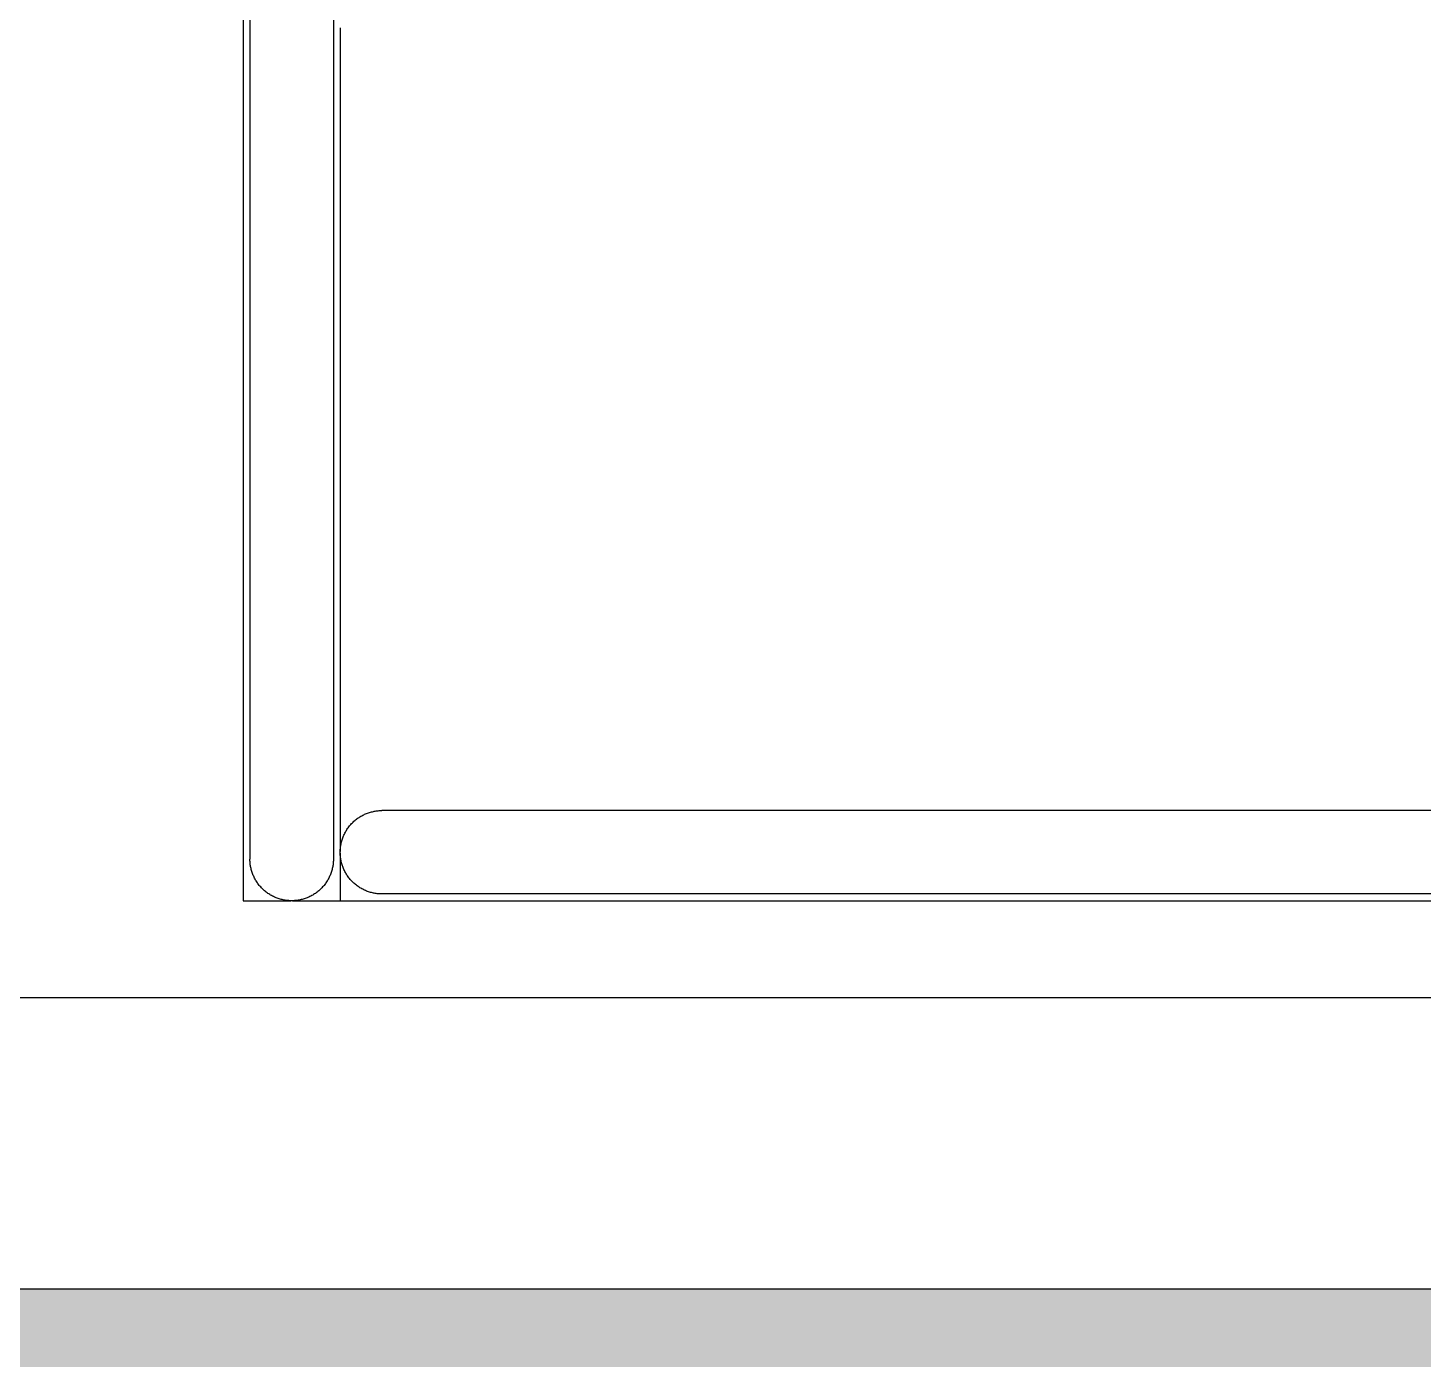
# Model space of a CAD drawing. Header units: millimetres. Extents: x -58335 to 291665, y -66693 to 213307.
# Drawn here: x 155350 to 156069, y -16938 to -16252 of the extents above; entities that cross this region are included whole.
import ezdxf

# ---------------------------------------------------------------- set-up
doc = ezdxf.new("R2010")
doc.units = ezdxf.units.MM
doc.header["$LTSCALE"] = 1000
for name, color, linetype in [('X-SITE$0$-MY-계획선', 253, 'Continuous'), ('X-SITE$0$-MY-녹지', 254, 'Continuous'), ('X-SITE$0$-MY-보조선', 253, 'Continuous'), ('X-SITE$0$-MY-시설선', 254, 'Continuous'), ('X-SITE$0$-MY-포장Hatch', 254, 'Continuous')]:
    doc.layers.add(name, color=color, linetype=linetype)
pattern_1 = [(0, (-29382.5, 14650.24), (317.5, 317.5), [158.75, -476.25]), (90, (-29303.13, 14570.87), (-317.5, 317.5), [158.75, -476.25])]
pattern_2 = [(0, (-13126707.96, 453992), (0, 609.6), []), (90, (-13126707.96, 453992), (-609.6, 609.6), [609.6, -609.6])]

# ---------------------------------------------------------------- blocks, each defined once
blk = doc.blocks.new('X-SITE$0$GPSP-100')
at = {"layer": 'X-SITE$0$-MY-시설선'}
for points in [[(-2950, -750), (-2950, -1550)], [(-2946.5, -871.5), (-2946.5, -1428.5)], [(-2903.5, -871.5), (-2903.5, -1428.5)], [(-2900, -1100), (-2900, -1524.52)], [(-2946.5, -1428.5), (-2946.5, -1528.49)], [(-2903.5, -1428.5), (-2903.5, -1526.83), (-2903.5, -1528.08), (-2903.5, -1528.5), (-2903.5, -1528.5)], [(-2878.5, -1546.5), (-2878.98, -1546.49), (-2879.46, -1546.48), (-2879.94, -1546.45), (-2880.43, -1546.41), (-2880.92, -1546.36), (-2881.42, -1546.3), (-2881.91, -1546.23), (-2882.41, -1546.14), (-2882.91, -1546.04), (-2883.41, -1545.93), (-2883.91, -1545.81), (-2884.42, -1545.67), (-2884.92, -1545.52), (-2885.42, -1545.36), (-2885.92, -1545.18), (-2886.41, -1544.99), (-2886.91, -1544.79), (-2887.4, -1544.57), (-2887.89, -1544.34), (-2888.37, -1544.1), (-2888.86, -1543.84), (-2889.33, -1543.57), (-2889.8, -1543.29), (-2890.27, -1543), (-2890.72, -1542.69), (-2891.17, -1542.37), (-2891.62, -1542.04), (-2892.05, -1541.69), (-2892.48, -1541.34), (-2892.9, -1540.97), (-2893.3, -1540.59), (-2893.7, -1540.2), (-2894.09, -1539.8), (-2894.47, -1539.4), (-2894.84, -1538.98), (-2895.19, -1538.55), (-2895.54, -1538.12), (-2895.87, -1537.67), (-2896.19, -1537.22), (-2896.5, -1536.76), (-2896.79, -1536.3), (-2897.07, -1535.83), (-2897.34, -1535.36), (-2897.6, -1534.87), (-2897.84, -1534.39), (-2898.07, -1533.9), (-2898.29, -1533.41), (-2898.49, -1532.91), (-2898.68, -1532.42), (-2898.86, -1531.92), (-2899.02, -1531.42), (-2899.17, -1530.92), (-2899.31, -1530.41), (-2899.43, -1529.91), (-2899.54, -1529.41), (-2899.64, -1528.91), (-2899.73, -1528.41), (-2899.8, -1527.92), (-2899.86, -1527.42), (-2899.91, -1526.93), (-2899.95, -1526.44), (-2899.98, -1525.96), (-2899.99, -1525.48), (-2900, -1525), (-2899.99, -1524.52), (-2899.98, -1524.04), (-2899.95, -1523.56), (-2899.91, -1523.07), (-2899.86, -1522.58), (-2899.8, -1522.08), (-2899.73, -1521.59), (-2899.64, -1521.09), (-2899.54, -1520.59), (-2899.43, -1520.09), (-2899.31, -1519.59), (-2899.17, -1519.08), (-2899.02, -1518.58), (-2898.86, -1518.08), (-2898.68, -1517.58), (-2898.49, -1517.09), (-2898.29, -1516.59), (-2898.07, -1516.1), (-2897.84, -1515.61), (-2897.6, -1515.13), (-2897.34, -1514.64), (-2897.07, -1514.17), (-2896.79, -1513.7), (-2896.5, -1513.23), (-2896.19, -1512.78), (-2895.87, -1512.33), (-2895.54, -1511.88), (-2895.19, -1511.45), (-2894.84, -1511.02), (-2894.47, -1510.6), (-2894.09, -1510.2), (-2893.7, -1509.8), (-2893.3, -1509.41), (-2892.9, -1509.03), (-2892.48, -1508.66), (-2892.05, -1508.31), (-2891.62, -1507.96), (-2891.17, -1507.63), (-2890.72, -1507.31), (-2890.27, -1507), (-2889.8, -1506.71), (-2889.33, -1506.43), (-2888.86, -1506.16), (-2888.37, -1505.9), (-2887.89, -1505.66), (-2887.4, -1505.43), (-2886.91, -1505.21), (-2886.41, -1505.01), (-2885.92, -1504.82), (-2885.42, -1504.64), (-2884.92, -1504.48), (-2884.42, -1504.33), (-2883.91, -1504.19), (-2883.41, -1504.07), (-2882.91, -1503.96), (-2882.41, -1503.86), (-2881.91, -1503.77), (-2881.42, -1503.7), (-2880.92, -1503.64), (-2880.43, -1503.59), (-2879.94, -1503.55), (-2879.46, -1503.52), (-2878.98, -1503.51), (-2878.5, -1503.5)], [(-2778.5, -1503.5), (-2878.49, -1503.5)], [(-1771.5, -1503.5), (-2778.5, -1503.5)], [(-2903.5, -1528.5), (-2903.51, -1528.98), (-2903.52, -1529.46), (-2903.55, -1529.94), (-2903.59, -1530.43), (-2903.64, -1530.92), (-2903.7, -1531.42), (-2903.77, -1531.91), (-2903.86, -1532.41), (-2903.96, -1532.91), (-2904.07, -1533.41), (-2904.19, -1533.91), (-2904.33, -1534.42), (-2904.48, -1534.92), (-2904.64, -1535.42), (-2904.82, -1535.92), (-2905.01, -1536.41), (-2905.21, -1536.91), (-2905.43, -1537.4), (-2905.66, -1537.89), (-2905.9, -1538.37), (-2906.16, -1538.86), (-2906.43, -1539.33), (-2906.71, -1539.8), (-2907, -1540.27), (-2907.31, -1540.72), (-2907.63, -1541.17), (-2907.96, -1541.62), (-2908.31, -1542.05), (-2908.66, -1542.48), (-2909.03, -1542.9), (-2909.41, -1543.3), (-2909.8, -1543.7), (-2910.2, -1544.09), (-2910.6, -1544.47), (-2911.02, -1544.84), (-2911.45, -1545.19), (-2911.88, -1545.54), (-2912.33, -1545.87), (-2912.78, -1546.19), (-2913.24, -1546.5), (-2913.7, -1546.79), (-2914.17, -1547.07), (-2914.65, -1547.34), (-2915.13, -1547.6), (-2915.61, -1547.84), (-2916.1, -1548.07), (-2916.59, -1548.29), (-2917.09, -1548.49), (-2917.58, -1548.68), (-2918.08, -1548.86), (-2918.58, -1549.02), (-2919.08, -1549.17), (-2919.59, -1549.31), (-2920.09, -1549.43), (-2920.59, -1549.54), (-2921.09, -1549.64), (-2921.59, -1549.73), (-2922.08, -1549.8), (-2922.58, -1549.86), (-2923.07, -1549.91), (-2923.56, -1549.95), (-2924.04, -1549.98), (-2924.52, -1549.99), (-2925, -1550), (-2925.48, -1549.99), (-2925.96, -1549.98), (-2926.44, -1549.95), (-2926.93, -1549.91), (-2927.42, -1549.86), (-2927.92, -1549.8), (-2928.41, -1549.73), (-2928.91, -1549.64), (-2929.41, -1549.54), (-2929.91, -1549.43), (-2930.41, -1549.31), (-2930.92, -1549.17), (-2931.42, -1549.02), (-2931.92, -1548.86), (-2932.42, -1548.68), (-2932.91, -1548.49), (-2933.41, -1548.29), (-2933.9, -1548.07), (-2934.39, -1547.84), (-2934.88, -1547.6), (-2935.36, -1547.34), (-2935.83, -1547.07), (-2936.3, -1546.79), (-2936.77, -1546.5), (-2937.22, -1546.19), (-2937.67, -1545.87), (-2938.12, -1545.54), (-2938.55, -1545.19), (-2938.98, -1544.84), (-2939.4, -1544.47), (-2939.8, -1544.09), (-2940.2, -1543.7), (-2940.59, -1543.3), (-2940.97, -1542.9), (-2941.34, -1542.48), (-2941.69, -1542.05), (-2942.04, -1541.62), (-2942.37, -1541.17), (-2942.69, -1540.72), (-2943, -1540.27), (-2943.29, -1539.8), (-2943.57, -1539.33), (-2943.84, -1538.86), (-2944.1, -1538.37), (-2944.34, -1537.89), (-2944.57, -1537.4), (-2944.79, -1536.91), (-2944.99, -1536.41), (-2945.18, -1535.92), (-2945.36, -1535.42), (-2945.52, -1534.92), (-2945.67, -1534.42), (-2945.81, -1533.91), (-2945.93, -1533.41), (-2946.04, -1532.91), (-2946.14, -1532.41), (-2946.23, -1531.91), (-2946.3, -1531.42), (-2946.36, -1530.92), (-2946.41, -1530.43), (-2946.45, -1529.94), (-2946.48, -1529.46), (-2946.5, -1528.98), (-2946.5, -1528.5)], [(-2900, -1525.48), (-2900, -1550)], [(-2950, -1550), (-2925.48, -1550)], [(-2924.52, -1550), (-2900, -1550)], [(-2900, -1550), (-400, -1550)], [(-2778.5, -1546.5), (-2876.83, -1546.5), (-2878.08, -1546.5), (-2878.5, -1546.5), (-2878.5, -1546.5)], [(-1771.5, -1546.5), (-2778.5, -1546.5)]]:
    blk.add_lwpolyline(points, dxfattribs=at)
blk = doc.blocks.new('X-SITE$0$240910_L-1F')
at = {"layer": 'X-SITE$0$-MY-녹지'}
h = blk.add_hatch(dxfattribs=at)
h.set_pattern_fill('CROSS', color=256, scale=50, style=2)
h.set_pattern_definition(pattern_1)
edge = h.paths.add_edge_path()
edge.add_line((167850, -2045.25), (167850, 3516.56))
edge.add_arc((169000, 3516.56), 1150, 135, 180, ccw=False)
edge.add_line((168186.83, 4329.73), (170751.04, 6893.95))
edge.add_arc((170150, 7494.99), 850, 315, 360)
edge.add_line((171000, 7494.99), (171000, 10430.77))
edge.add_arc((170650, 10430.77), 350, 0, 90)
edge.add_line((170650, 10780.77), (169000, 10780.77))
edge.add_line((169000, 10780.77), (169000, 15580.77))
edge.add_line((169000, 15580.77), (171150, 15580.77))
edge.add_arc((171150, 15930.77), 350, 270, 360)
edge.add_line((171500, 15930.77), (171500, 18665.51))
edge.add_line((171500, 18665.51), (172500, 19665.51))
edge.add_line((172500, 19665.51), (172500, 33574.84))
edge.add_arc((171500, 32018.4), 1850, 57.27956, 90)
edge.add_line((171500, 33868.4), (163650, 33868.4))
edge.add_line((163650, 33868.4), (163650, -2251.6))
edge.add_line((163650, -2251.6), (118350, -2251.6))
edge.add_line((118350, -2251.6), (118350, 24610.81))
edge.add_arc((118000, 24610.81), 350, 0, 134.56562)
edge.add_line((117754.4, 24860.17), (112674.6, 19856.82))
edge.add_arc((113271.07, 19251.24), 850, 134.56562, 180)
edge.add_line((112421.07, 19251.24), (112421.07, -3601.59))
edge.add_arc((113271.07, -3601.59), 850, 180, 270)
edge.add_line((113271.07, -4451.59), (115271.08, -4451.59))
edge.add_line((115271.08, -4451.59), (117627.53, -6101.59))
edge.add_line((117627.53, -6101.59), (164145.73, -6101.6))
edge.add_line((164145.73, -6101.6), (167601.04, -2646.29))
edge.add_arc((167000, -2045.25), 850, 314.99999, 360)
h = blk.add_hatch(dxfattribs=at)
h.set_pattern_fill('CROSS', color=256, scale=50, style=2)
h.set_pattern_definition(pattern_1)
edge = h.paths.add_edge_path()
edge.add_line((167850, -2045.25), (167850, 3516.56))
edge.add_arc((169000, 3516.56), 1150, 135, 180, ccw=False)
edge.add_line((168186.83, 4329.73), (170751.04, 6893.95))
edge.add_arc((170150, 7494.99), 850, 315, 360)
edge.add_line((171000, 7494.99), (171000, 10430.77))
edge.add_arc((170650, 10430.77), 350, 0, 90)
edge.add_line((170650, 10780.77), (169000, 10780.77))
edge.add_line((169000, 10780.77), (169000, 15580.77))
edge.add_line((169000, 15580.77), (171150, 15580.77))
edge.add_arc((171150, 15930.77), 350, 270, 360)
edge.add_line((171500, 15930.77), (171500, 18665.51))
edge.add_line((171500, 18665.51), (172500, 19665.51))
edge.add_line((172500, 19665.51), (172500, 33574.84))
edge.add_arc((171500, 32018.4), 1850, 57.27956, 90)
edge.add_line((171500, 33868.4), (163650, 33868.4))
edge.add_line((163650, 33868.4), (163650, -2251.6))
edge.add_line((163650, -2251.6), (118350, -2251.6))
edge.add_line((118350, -2251.6), (118350, 24610.81))
edge.add_arc((118000, 24610.81), 350, 0, 134.56562)
edge.add_line((117754.4, 24860.17), (112674.6, 19856.82))
edge.add_arc((113271.07, 19251.24), 850, 134.56562, 180)
edge.add_line((112421.07, 19251.24), (112421.07, -3601.59))
edge.add_arc((113271.07, -3601.59), 850, 180, 270)
edge.add_line((113271.07, -4451.59), (115271.08, -4451.59))
edge.add_line((115271.08, -4451.59), (117627.53, -6101.59))
edge.add_line((117627.53, -6101.59), (164145.73, -6101.6))
edge.add_line((164145.73, -6101.6), (167601.04, -2646.29))
edge.add_arc((167000, -2045.25), 850, 314.99999, 360)
at = {"layer": 'X-SITE$0$-MY-포장Hatch'}
h = blk.add_hatch(dxfattribs=at)
h.set_pattern_fill('AR-B816', color=256, scale=3)
h.set_pattern_definition(pattern_2)
edge = h.paths.add_edge_path()
edge.add_line((114771.07, 91155.26), (109271.07, 91155.26))
edge.add_line((109271.07, 91155.26), (109271.07, -3601.59))
edge.add_line((109271.07, -3601.59), (112271.07, -3601.59))
edge.add_line((112271.07, -3601.59), (112271.07, 19251.24))
edge.add_arc((113271.07, 19251.24), 1000, 134.56562, 180, ccw=False)
edge.add_line((112569.34, 19963.68), (114799.35, 22160.13))
edge.add_line((114799.35, 22160.13), (114799.35, 22160.13))
edge.add_line((114799.35, 22160.13), (113395.9, 23585.02))
edge.add_line((113395.9, 23585.02), (113121.93, 23315.18))
edge.add_arc((112771.07, 23671.4), 500, 180, 314.56562, ccw=False)
edge.add_line((112271.07, 23671.4), (112271.07, 37855.26))
edge.add_arc((113271.07, 37855.26), 1000, 90, 180, ccw=False)
edge.add_line((113271.07, 38855.26), (124437.79, 38855.26))
edge.add_line((124437.79, 38855.26), (124437.68, 37955.26))
edge.add_line((124437.68, 37955.26), (126437.79, 37955.26))
edge.add_line((126437.79, 37955.26), (126437.71, 42955.26))
edge.add_line((126437.71, 42955.26), (124437.73, 42955.26))
edge.add_line((124437.73, 42955.26), (124437.73, 41855.26))
edge.add_arc((123437.73, 41855.26), 1000, -90, 0, ccw=False)
edge.add_line((123437.73, 40855.26), (113271.07, 40855.26))
edge.add_arc((113271.07, 41855.26), 1000, 180, 270, ccw=False)
edge.add_line((112271.07, 41855.26), (112271.07, 61555.26))
edge.add_line((112271.07, 61555.26), (114771.07, 61555.26))
edge.add_line((114771.07, 61555.26), (114771.07, 63555.26))
edge.add_line((114771.07, 63555.26), (112271.07, 63555.26))
edge.add_line((112271.07, 63555.26), (112271.07, 85605.26))
edge.add_arc((113271.07, 85605.26), 1000, 90, 180, ccw=False)
edge.add_line((113271.07, 86605.26), (114771.07, 86605.26))
edge.add_line((114771.07, 86605.26), (114771.07, 91155.26))
edge.add_line((114771.07, 91155.26), (114771.07, 91155.26))
edge.add_line((114771.07, 91155.26), (114771.07, 91155.26))
h = blk.add_hatch(dxfattribs=at)
h.set_pattern_fill('AR-B816', color=256, scale=3)
h.set_pattern_definition(pattern_2)
edge = h.paths.add_edge_path()
edge.add_line((114771.07, 61555.26), (114771.07, 63555.26))
edge.add_line((114771.07, 63555.26), (112271.07, 63555.26))
edge.add_line((112271.07, 63555.26), (112271.07, 85605.26))
edge.add_arc((113271.07, 85605.26), 1000, 90, 180, ccw=False)
edge.add_line((113271.07, 86605.26), (114771.07, 86605.26))
edge.add_line((114771.07, 86605.26), (114771.07, 90255.26))
edge.add_line((114771.07, 90255.26), (114771.07, 90255.26))
edge.add_line((114771.07, 90255.26), (114771.07, 91155.26))
edge.add_line((114771.07, 91155.26), (109271.07, 91155.26))
edge.add_line((109271.07, 91155.26), (109271.07, -3601.59))
edge.add_line((109271.07, -3601.59), (112271.07, -3601.59))
edge.add_line((112271.07, -3601.59), (112271.07, 19251.24))
edge.add_arc((113271.07, 19251.24), 1000, 134.56562, 180, ccw=False)
edge.add_line((112569.34, 19963.68), (114799.35, 22160.13))
edge.add_line((114799.35, 22160.13), (114799.35, 22160.13))
edge.add_line((114799.35, 22160.13), (113395.9, 23585.02))
edge.add_line((113395.9, 23585.02), (113121.93, 23315.18))
edge.add_arc((112771.07, 23671.4), 500, 180, 314.56562, ccw=False)
edge.add_line((112271.07, 23671.4), (112271.07, 37855.26))
edge.add_arc((113271.07, 37855.26), 1000, 90, 180, ccw=False)
edge.add_line((113271.07, 38855.26), (124437.79, 38855.26))
edge.add_line((124437.79, 38855.26), (124437.68, 37955.26))
edge.add_line((124437.68, 37955.26), (126437.79, 37955.26))
edge.add_line((126437.79, 37955.26), (126437.71, 42955.26))
edge.add_line((126437.71, 42955.26), (124437.73, 42955.26))
edge.add_line((124437.73, 42955.26), (124437.73, 41855.26))
edge.add_arc((123437.73, 41855.26), 1000, -90, 0, ccw=False)
edge.add_line((123437.73, 40855.26), (113271.07, 40855.26))
edge.add_arc((113271.07, 41855.26), 1000, 180, 270, ccw=False)
edge.add_line((112271.07, 41855.26), (112271.07, 61555.26))
edge.add_line((112271.07, 61555.26), (114771.07, 61555.26))
at = {"layer": 'X-SITE$0$-MY-계획선'}
blk.add_lwpolyline([(173500, 32018.4, 0.414214), (171500, 34018.4), (159601.21, 34018.4, 0.414214), (158601.21, 33018.4), (158601.21, 29448.4), (163500, 29448.4), (163500, -2101.6), (118500, -2101.6), (118500, 24610.81)], format="xyb", dxfattribs=at)
blk.add_lwpolyline([(173500, 32018.4, 0.414214), (171500, 34018.4), (159601.21, 34018.4, 0.414214), (158601.21, 33018.4), (158601.21, 29448.4), (163500, 29448.4), (163500, -2101.6), (118500, -2101.6), (118500, 24610.81)], format="xyb", dxfattribs=at)
at = {"layer": 'X-SITE$0$-MY-보조선'}
blk.add_lwpolyline([(118350, 24610.81), (118350, -2251.6), (163650, -2251.6), (163650, 29598.4), (158751.21, 29598.4), (158751.21, 33018.4, -0.414214), (159601.21, 33868.4), (171500, 33868.4, -0.414214), (173350, 32018.4)], format="xyb", dxfattribs=at)
blk.add_lwpolyline([(118350, 24610.81), (118350, -2251.6), (163650, -2251.6), (163650, 29598.4), (158751.21, 29598.4), (158751.21, 33018.4, -0.414214), (159601.21, 33868.4), (171500, 33868.4, -0.414214), (173350, 32018.4)], format="xyb", dxfattribs=at)
at = {"layer": 'X-SITE$0$-MY-시설선'}
blk.add_blockref('X-SITE$0$GPSP-100', (129028.1, -501.6), dxfattribs=at)
blk.add_blockref('X-SITE$0$GPSP-100', (129028.1, -501.6), dxfattribs=at)

msp = doc.modelspace()

# ---------------------------------------------------------------- block references
msp.add_blockref('X-SITE$0$240910_L-1F', (29382.5, -14650.24))

doc.saveas('drawing.dxf')
